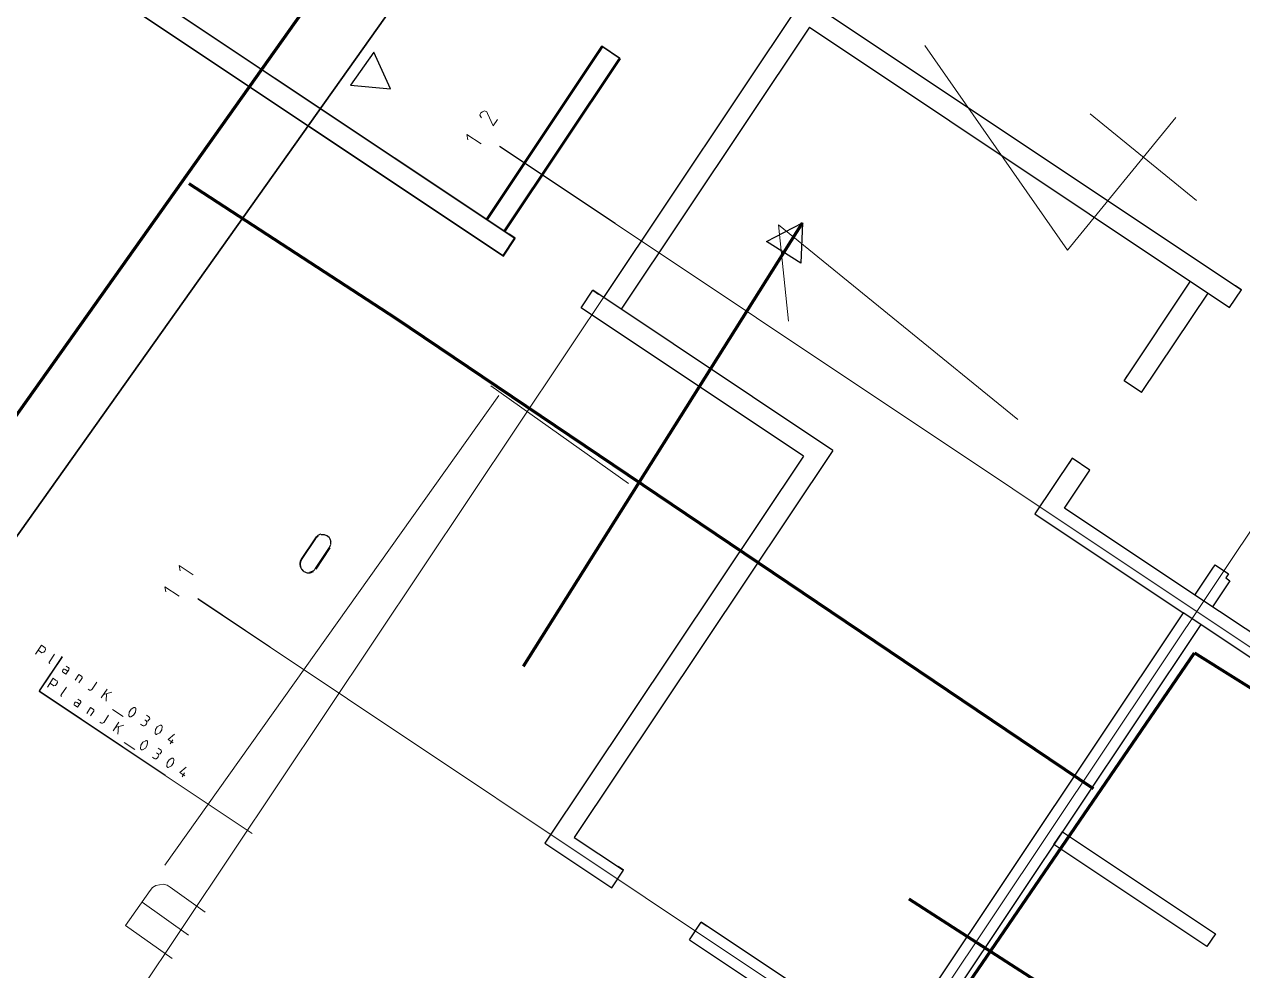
# Model space of a CAD drawing. Header units: metres. Extents: x 2680829 to 2680940, y 1252358 to 1252483.
# Drawn here: x 2680903.6 to 2680917.95, y 1252439.45 to 1252450.6 of the extents above; entities that cross this region are included whole.
import ezdxf

# ---------------------------------------------------------------- set-up
doc = ezdxf.new("R2010")
doc.units = ezdxf.units.M
doc.layers.add('bemassung', color=7, linetype='Continuous', lineweight=13)
doc.layers.add('etappierung', color=7, linetype='Continuous')
doc.layers.add('geometrie', color=7, linetype='Continuous')

msp = doc.modelspace()

# ---------------------------------------------------------------- linework, layer by layer
at = {"layer": 'bemassung'}
for p, q in [((2680914.208, 1252450.355), (2680915.889, 1252447.941)), ((2680908.964, 1252449.534), (2680908.973, 1252449.561)), ((2680908.975, 1252449.512), (2680908.964, 1252449.534)), ((2680908.973, 1252449.561), (2680908.995, 1252449.572)), ((2680908.981, 1252449.5), (2680908.975, 1252449.512)), ((2680908.995, 1252449.572), (2680909.018, 1252449.583)), ((2680909.018, 1252449.583), (2680909.044, 1252449.573)), ((2680909.044, 1252449.573), (2680909.055, 1252449.551)), ((2680909.055, 1252449.551), (2680909.121, 1252449.407)), ((2680909.121, 1252449.407), (2680909.17, 1252449.482)), ((2680915.889, 1252447.941), (2680917.165, 1252449.506)), ((2680916.156, 1252449.547), (2680917.409, 1252448.526)), ((2680908.823, 1252449.243), (2680908.81, 1252449.305)), ((2680908.81, 1252449.305), (2680908.978, 1252449.193)), ((2680912.6, 1252447.104), (2680912.484, 1252448.241)), ((2680912.484, 1252448.241), (2680915.302, 1252445.943)), ((2680905.431, 1252444.161), (2680905.419, 1252444.223)), ((2680905.419, 1252444.223), (2680905.586, 1252444.111)), ((2680905.263, 1252443.91), (2680905.251, 1252443.972)), ((2680905.251, 1252443.972), (2680905.418, 1252443.86)), ((2680903.728, 1252443.178), (2680903.797, 1252443.281)), ((2680903.787, 1252443.205), (2680903.759, 1252443.224)), ((2680903.803, 1252443.194), (2680903.787, 1252443.205)), ((2680903.797, 1252443.281), (2680903.826, 1252443.262)), ((2680903.825, 1252443.199), (2680903.803, 1252443.194)), ((2680903.835, 1252443.214), (2680903.825, 1252443.199)), ((2680903.826, 1252443.262), (2680903.841, 1252443.252)), ((2680903.846, 1252443.23), (2680903.835, 1252443.214)), ((2680903.841, 1252443.252), (2680903.846, 1252443.23)), ((2680903.952, 1252443.178), (2680903.891, 1252443.086)), ((2680903.891, 1252443.086), (2680903.888, 1252443.083)), ((2680903.888, 1252443.083), (2680903.888, 1252443.08)), ((2680903.888, 1252443.08), (2680903.888, 1252443.076)), ((2680903.888, 1252443.076), (2680903.889, 1252443.073)), ((2680903.889, 1252443.073), (2680903.891, 1252443.069)), ((2680903.891, 1252443.069), (2680903.894, 1252443.067)), ((2680904.089, 1252443.037), (2680904.112, 1252443.021)), ((2680904.112, 1252443.021), (2680904.117, 1252443.018)), ((2680904.117, 1252443.018), (2680904.12, 1252443.014)), ((2680904.12, 1252443.014), (2680904.121, 1252443.008)), ((2680903.866, 1252442.788), (2680903.935, 1252442.892)), ((2680903.935, 1252442.892), (2680903.964, 1252442.872)), ((2680903.964, 1252442.872), (2680903.98, 1252442.862)), ((2680904.043, 1252442.98), (2680904.049, 1252442.989)), ((2680904.045, 1252442.967), (2680904.043, 1252442.98)), ((2680904.055, 1252442.96), (2680904.045, 1252442.967)), ((2680904.049, 1252442.989), (2680904.055, 1252442.999)), ((2680904.055, 1252442.999), (2680904.068, 1252443.001)), ((2680904.083, 1252442.941), (2680904.055, 1252442.96)), ((2680904.068, 1252443.001), (2680904.078, 1252442.995)), ((2680904.078, 1252442.995), (2680904.106, 1252442.976)), ((2680904.118, 1252442.993), (2680904.083, 1252442.941)), ((2680904.121, 1252442.997), (2680904.118, 1252442.993)), ((2680904.121, 1252443.008), (2680904.122, 1252443.003)), ((2680904.122, 1252443.003), (2680904.121, 1252442.997)), ((2680904.192, 1252442.869), (2680904.238, 1252442.937)), ((2680904.238, 1252442.937), (2680904.267, 1252442.918)), ((2680904.272, 1252442.89), (2680904.238, 1252442.838)), ((2680904.267, 1252442.918), (2680904.271, 1252442.915)), ((2680904.271, 1252442.915), (2680904.274, 1252442.911)), ((2680904.275, 1252442.894), (2680904.272, 1252442.89)), ((2680904.274, 1252442.911), (2680904.275, 1252442.905)), ((2680904.275, 1252442.905), (2680904.276, 1252442.9)), ((2680904.276, 1252442.9), (2680904.275, 1252442.894)), ((2680903.926, 1252442.815), (2680903.897, 1252442.834)), ((2680903.941, 1252442.805), (2680903.926, 1252442.815)), ((2680903.963, 1252442.809), (2680903.941, 1252442.805)), ((2680903.973, 1252442.825), (2680903.963, 1252442.809)), ((2680903.984, 1252442.841), (2680903.973, 1252442.825)), ((2680903.98, 1252442.862), (2680903.984, 1252442.841)), ((2680904.09, 1252442.788), (2680904.029, 1252442.697)), ((2680904.347, 1252442.766), (2680904.358, 1252442.758)), ((2680904.358, 1252442.758), (2680904.364, 1252442.754)), ((2680904.364, 1252442.754), (2680904.372, 1252442.752)), ((2680904.372, 1252442.752), (2680904.379, 1252442.754)), ((2680904.379, 1252442.754), (2680904.386, 1252442.755)), ((2680904.386, 1252442.755), (2680904.392, 1252442.759)), ((2680904.392, 1252442.759), (2680904.396, 1252442.765)), ((2680904.396, 1252442.765), (2680904.45, 1252442.846)), ((2680904.501, 1252442.662), (2680904.57, 1252442.765)), ((2680904.627, 1252442.727), (2680904.528, 1252442.702)), ((2680904.027, 1252442.694), (2680904.026, 1252442.69)), ((2680904.026, 1252442.69), (2680904.027, 1252442.686)), ((2680904.029, 1252442.697), (2680904.027, 1252442.694)), ((2680904.027, 1252442.686), (2680904.027, 1252442.683)), ((2680904.027, 1252442.683), (2680904.03, 1252442.68)), ((2680904.03, 1252442.68), (2680904.033, 1252442.678)), ((2680904.181, 1252442.59), (2680904.187, 1252442.599)), ((2680904.183, 1252442.577), (2680904.181, 1252442.59)), ((2680904.187, 1252442.599), (2680904.194, 1252442.609)), ((2680904.194, 1252442.609), (2680904.206, 1252442.611)), ((2680904.206, 1252442.611), (2680904.216, 1252442.605)), ((2680904.216, 1252442.605), (2680904.244, 1252442.586)), ((2680904.256, 1252442.603), (2680904.222, 1252442.552)), ((2680904.227, 1252442.647), (2680904.25, 1252442.632)), ((2680904.25, 1252442.632), (2680904.255, 1252442.629)), ((2680904.255, 1252442.629), (2680904.258, 1252442.624)), ((2680904.259, 1252442.608), (2680904.256, 1252442.603)), ((2680904.258, 1252442.624), (2680904.259, 1252442.619)), ((2680904.259, 1252442.619), (2680904.26, 1252442.613)), ((2680904.26, 1252442.613), (2680904.259, 1252442.608)), ((2680904.559, 1252442.624), (2680904.565, 1252442.712)), ((2680904.193, 1252442.571), (2680904.183, 1252442.577)), ((2680904.222, 1252442.552), (2680904.193, 1252442.571)), ((2680904.33, 1252442.479), (2680904.376, 1252442.548)), ((2680904.376, 1252442.548), (2680904.405, 1252442.529)), ((2680904.411, 1252442.5), (2680904.376, 1252442.449)), ((2680904.405, 1252442.529), (2680904.409, 1252442.526)), ((2680904.409, 1252442.526), (2680904.413, 1252442.521)), ((2680904.414, 1252442.505), (2680904.411, 1252442.5)), ((2680904.413, 1252442.521), (2680904.414, 1252442.516)), ((2680904.414, 1252442.516), (2680904.415, 1252442.51)), ((2680904.415, 1252442.51), (2680904.414, 1252442.505)), ((2680904.535, 1252442.376), (2680904.588, 1252442.456)), ((2680904.633, 1252442.525), (2680904.759, 1252442.441)), ((2680904.83, 1252442.493), (2680904.826, 1252442.454)), ((2680904.826, 1252442.454), (2680904.826, 1252442.449)), ((2680904.826, 1252442.449), (2680904.829, 1252442.444)), ((2680904.829, 1252442.444), (2680904.833, 1252442.441)), ((2680904.852, 1252442.527), (2680904.83, 1252442.493)), ((2680904.833, 1252442.441), (2680904.838, 1252442.438)), ((2680904.849, 1252442.439), (2680904.883, 1252442.457)), ((2680904.887, 1252442.546), (2680904.852, 1252442.527)), ((2680904.883, 1252442.457), (2680904.906, 1252442.492)), ((2680904.892, 1252442.547), (2680904.887, 1252442.546)), ((2680904.898, 1252442.547), (2680904.892, 1252442.547)), ((2680904.902, 1252442.544), (2680904.898, 1252442.547)), ((2680904.907, 1252442.541), (2680904.902, 1252442.544)), ((2680904.906, 1252442.492), (2680904.91, 1252442.53)), ((2680904.909, 1252442.536), (2680904.907, 1252442.541)), ((2680904.91, 1252442.53), (2680904.909, 1252442.536)), ((2680905.034, 1252442.456), (2680905.057, 1252442.441)), ((2680905.057, 1252442.441), (2680905.069, 1252442.432)), ((2680904.485, 1252442.376), (2680904.496, 1252442.368)), ((2680904.496, 1252442.368), (2680904.503, 1252442.364)), ((2680904.503, 1252442.364), (2680904.51, 1252442.363)), ((2680904.51, 1252442.363), (2680904.517, 1252442.364)), ((2680904.517, 1252442.364), (2680904.524, 1252442.366)), ((2680904.524, 1252442.366), (2680904.531, 1252442.37)), ((2680904.531, 1252442.37), (2680904.535, 1252442.376)), ((2680904.64, 1252442.273), (2680904.708, 1252442.376)), ((2680904.766, 1252442.338), (2680904.666, 1252442.313)), ((2680904.697, 1252442.235), (2680904.704, 1252442.322)), ((2680904.838, 1252442.438), (2680904.844, 1252442.437)), ((2680904.844, 1252442.437), (2680904.849, 1252442.439)), ((2680904.988, 1252442.337), (2680904.965, 1252442.353)), ((2680904.994, 1252442.333), (2680904.988, 1252442.337)), ((2680905.001, 1252442.332), (2680904.994, 1252442.333)), ((2680905.009, 1252442.333), (2680905.001, 1252442.332)), ((2680905.016, 1252442.335), (2680905.009, 1252442.333)), ((2680905.015, 1252442.402), (2680905.026, 1252442.395)), ((2680905.022, 1252442.339), (2680905.016, 1252442.335)), ((2680905.026, 1252442.345), (2680905.022, 1252442.339)), ((2680905.039, 1252442.386), (2680905.026, 1252442.395)), ((2680905.026, 1252442.395), (2680905.032, 1252442.391)), ((2680905.034, 1252442.357), (2680905.026, 1252442.345)), ((2680905.032, 1252442.391), (2680905.036, 1252442.384)), ((2680905.038, 1252442.363), (2680905.034, 1252442.357)), ((2680905.036, 1252442.384), (2680905.038, 1252442.377)), ((2680905.038, 1252442.377), (2680905.039, 1252442.37)), ((2680905.039, 1252442.37), (2680905.038, 1252442.363)), ((2680905.056, 1252442.39), (2680905.039, 1252442.386)), ((2680905.064, 1252442.402), (2680905.056, 1252442.39)), ((2680905.073, 1252442.415), (2680905.064, 1252442.402)), ((2680905.069, 1252442.432), (2680905.073, 1252442.415)), ((2680905.162, 1252442.321), (2680905.139, 1252442.287)), ((2680905.196, 1252442.339), (2680905.162, 1252442.321)), ((2680905.201, 1252442.341), (2680905.196, 1252442.339)), ((2680905.207, 1252442.34), (2680905.201, 1252442.341)), ((2680905.211, 1252442.337), (2680905.207, 1252442.34)), ((2680905.216, 1252442.334), (2680905.211, 1252442.337)), ((2680905.215, 1252442.285), (2680905.219, 1252442.324)), ((2680905.219, 1252442.329), (2680905.216, 1252442.334)), ((2680905.219, 1252442.324), (2680905.219, 1252442.329)), ((2680905.025, 1252442.156), (2680904.991, 1252442.138)), ((2680905.03, 1252442.158), (2680905.025, 1252442.156)), ((2680905.036, 1252442.157), (2680905.03, 1252442.158)), ((2680905.041, 1252442.154), (2680905.036, 1252442.157)), ((2680905.045, 1252442.151), (2680905.041, 1252442.154)), ((2680905.139, 1252442.287), (2680905.135, 1252442.248)), ((2680905.135, 1252442.248), (2680905.135, 1252442.242)), ((2680905.135, 1252442.242), (2680905.138, 1252442.237)), ((2680905.138, 1252442.237), (2680905.143, 1252442.234)), ((2680905.143, 1252442.234), (2680905.147, 1252442.231)), ((2680905.147, 1252442.231), (2680905.153, 1252442.231)), ((2680905.153, 1252442.231), (2680905.158, 1252442.232)), ((2680905.158, 1252442.232), (2680905.192, 1252442.251)), ((2680905.192, 1252442.251), (2680905.215, 1252442.285)), ((2680905.366, 1252442.234), (2680905.29, 1252442.169)), ((2680905.29, 1252442.169), (2680905.347, 1252442.131)), ((2680905.345, 1252442.165), (2680905.314, 1252442.12)), ((2680904.771, 1252442.135), (2680904.897, 1252442.051)), ((2680904.968, 1252442.104), (2680904.964, 1252442.065)), ((2680904.964, 1252442.065), (2680904.964, 1252442.059)), ((2680904.964, 1252442.059), (2680904.967, 1252442.054)), ((2680904.967, 1252442.054), (2680904.972, 1252442.051)), ((2680904.991, 1252442.138), (2680904.968, 1252442.104)), ((2680904.972, 1252442.051), (2680904.976, 1252442.048)), ((2680904.976, 1252442.048), (2680904.982, 1252442.048)), ((2680904.982, 1252442.048), (2680904.987, 1252442.049)), ((2680904.987, 1252442.049), (2680905.021, 1252442.068)), ((2680905.021, 1252442.068), (2680905.044, 1252442.102)), ((2680905.044, 1252442.102), (2680905.048, 1252442.141)), ((2680905.048, 1252442.146), (2680905.045, 1252442.151)), ((2680905.048, 1252442.141), (2680905.048, 1252442.146)), ((2680905.153, 1252442.013), (2680905.165, 1252442.006)), ((2680905.172, 1252442.067), (2680905.195, 1252442.051)), ((2680905.203, 1252442.013), (2680905.194, 1252442)), ((2680905.195, 1252442.051), (2680905.208, 1252442.043)), ((2680905.211, 1252442.026), (2680905.203, 1252442.013)), ((2680905.208, 1252442.043), (2680905.211, 1252442.026)), ((2680905.126, 1252441.948), (2680905.104, 1252441.964)), ((2680905.133, 1252441.944), (2680905.126, 1252441.948)), ((2680905.14, 1252441.943), (2680905.133, 1252441.944)), ((2680905.147, 1252441.944), (2680905.14, 1252441.943)), ((2680905.154, 1252441.946), (2680905.147, 1252441.944)), ((2680905.161, 1252441.95), (2680905.154, 1252441.946)), ((2680905.165, 1252441.956), (2680905.161, 1252441.95)), ((2680905.177, 1252441.997), (2680905.165, 1252442.006)), ((2680905.165, 1252442.006), (2680905.171, 1252442.001)), ((2680905.172, 1252441.967), (2680905.165, 1252441.956)), ((2680905.171, 1252442.001), (2680905.175, 1252441.995)), ((2680905.176, 1252441.973), (2680905.172, 1252441.967)), ((2680905.175, 1252441.995), (2680905.176, 1252441.988)), ((2680905.176, 1252441.988), (2680905.178, 1252441.981)), ((2680905.178, 1252441.981), (2680905.176, 1252441.973)), ((2680905.194, 1252442), (2680905.177, 1252441.997)), ((2680905.277, 1252441.897), (2680905.273, 1252441.858)), ((2680905.3, 1252441.932), (2680905.277, 1252441.897)), ((2680905.335, 1252441.95), (2680905.3, 1252441.932)), ((2680905.331, 1252441.862), (2680905.354, 1252441.896)), ((2680905.34, 1252441.952), (2680905.335, 1252441.95)), ((2680905.345, 1252441.951), (2680905.34, 1252441.952)), ((2680905.35, 1252441.948), (2680905.345, 1252441.951)), ((2680905.354, 1252441.945), (2680905.35, 1252441.948)), ((2680905.357, 1252441.94), (2680905.354, 1252441.945)), ((2680905.354, 1252441.896), (2680905.357, 1252441.935)), ((2680905.357, 1252441.935), (2680905.357, 1252441.94)), ((2680905.273, 1252441.858), (2680905.274, 1252441.853)), ((2680905.274, 1252441.853), (2680905.277, 1252441.848)), ((2680905.277, 1252441.848), (2680905.281, 1252441.845)), ((2680905.281, 1252441.845), (2680905.286, 1252441.842)), ((2680905.286, 1252441.842), (2680905.291, 1252441.841)), ((2680905.291, 1252441.841), (2680905.296, 1252441.843)), ((2680905.296, 1252441.843), (2680905.331, 1252441.862)), ((2680905.504, 1252441.845), (2680905.428, 1252441.78)), ((2680905.428, 1252441.78), (2680905.485, 1252441.742)), ((2680905.483, 1252441.776), (2680905.453, 1252441.731)), ((2680905.105, 1252440.425), (2680905.144, 1252440.45)), ((2680905.144, 1252440.45), (2680905.188, 1252440.457)), ((2680905.188, 1252440.457), (2680905.232, 1252440.465)), ((2680905.232, 1252440.465), (2680905.277, 1252440.455)), ((2680905.277, 1252440.455), (2680905.314, 1252440.429)), ((2680904.787, 1252439.977), (2680905.079, 1252440.389)), ((2680905.079, 1252440.389), (2680905.105, 1252440.425)), ((2680905.314, 1252440.429), (2680905.726, 1252440.136)), ((2680905.531, 1252439.862), (2680904.982, 1252440.252)), ((2680905.336, 1252439.587), (2680904.787, 1252439.977))]:
    msp.add_line(p, q, dxfattribs=at)
at = {"layer": 'bemassung', "color": 1, "lineweight": 18}
for p, q in [((2680910.714, 1252445.188), (2680909.094, 1252446.339)), ((2680909.189, 1252446.228), (2680905.252, 1252440.687))]:
    msp.add_line(p, q, dxfattribs=at)
at = {"layer": 'etappierung', "color": 5, "lineweight": 9}
for p, q in [((2680915.941, 1252455.656), (2680861.972, 1252374.793)), ((2680922.488, 1252451.286), (2680868.519, 1252370.423)), ((2680909.208, 1252449.158), (2680909.196, 1252449.166)), ((2680909.196, 1252449.166), (2680910.559, 1252448.257)), ((2680909.214, 1252449.15), (2680909.202, 1252449.158)), ((2680909.202, 1252449.158), (2680933.503, 1252432.94)), ((2680905.651, 1252443.824), (2680905.638, 1252443.832)), ((2680905.638, 1252443.832), (2680906.488, 1252443.265)), ((2680905.654, 1252443.817), (2680905.642, 1252443.825)), ((2680905.642, 1252443.825), (2680929.943, 1252427.606))]:
    msp.add_line(p, q, dxfattribs=at)
at = {"layer": 'etappierung', "color": 5, "lineweight": 120}
for p, q in [((2680910.041, 1252455.224), (2680902.786, 1252444.988)), ((2680907.968, 1252447.14), (2680905.539, 1252448.721)), ((2680916.194, 1252441.59), (2680907.968, 1252447.14)), ((2680914.215, 1252438.555), (2680917.386, 1252443.193)), ((2680917.386, 1252443.193), (2680919.297, 1252441.989))]:
    msp.add_line(p, q, dxfattribs=at)
at = {"layer": 'etappierung', "color": 5, "lineweight": 35}
msp.add_line((2680910.716, 1252454.741), (2680903.462, 1252444.505), dxfattribs=at)
at = {"layer": 'etappierung'}
for p, q in [((2680907.715, 1252450.275), (2680907.438, 1252449.887)), ((2680907.912, 1252449.841), (2680907.715, 1252450.275)), ((2680907.438, 1252449.887), (2680907.912, 1252449.841)), ((2680912.343, 1252448.041), (2680912.764, 1252448.263)), ((2680912.764, 1252448.263), (2680912.746, 1252447.787)), ((2680912.746, 1252447.787), (2680912.343, 1252448.041))]:
    msp.add_line(p, q, dxfattribs=at)
at = {"layer": 'etappierung', "color": 5, "lineweight": 211}
for p, q in [((2680909.479, 1252443.035), (2680912.764, 1252448.263)), ((2680914.021, 1252440.292), (2680916.645, 1252438.604))]:
    msp.add_line(p, q, dxfattribs=at)
at = {"layer": 'etappierung', "color": 5, "lineweight": 0}
for p, q in [((2680903.768, 1252442.743), (2680904.041, 1252443.151)), ((2680903.771, 1252442.737), (2680904.044, 1252443.146)), ((2680904.041, 1252443.151), (2680904.033, 1252443.14)), ((2680904.044, 1252443.146), (2680904.036, 1252443.134)), ((2680903.768, 1252442.743), (2680905.254, 1252441.752)), ((2680906.28, 1252441.063), (2680903.771, 1252442.737))]:
    msp.add_line(p, q, dxfattribs=at)
at = {"layer": 'geometrie', "color": 7}
for p, q in [((2680899.968, 1252454.359), (2680909.376, 1252448.085)), ((2680899.809, 1252454.164), (2680909.237, 1252447.877)), ((2680914.721, 1252453.826), (2680910.42, 1252447.383)), ((2680901.319, 1252453.458), (2680909.381, 1252448.077)), ((2680901.18, 1252453.251), (2680909.243, 1252447.869)), ((2680912.986, 1252450.778), (2680917.938, 1252447.474)), ((2680912.848, 1252450.57), (2680910.628, 1252447.245)), ((2680912.848, 1252450.57), (2680917.799, 1252447.265)), ((2680909.043, 1252448.307), (2680910.402, 1252450.345)), ((2680910.402, 1252450.345), (2680910.357, 1252450.278)), ((2680910.61, 1252450.206), (2680910.402, 1252450.345)), ((2680910.408, 1252450.336), (2680909.049, 1252448.299)), ((2680909.251, 1252448.168), (2680910.61, 1252450.206)), ((2680910.616, 1252450.197), (2680909.256, 1252448.16)), ((2680910.408, 1252450.336), (2680910.364, 1252450.27)), ((2680910.616, 1252450.197), (2680910.408, 1252450.336)), ((2680909.237, 1252447.877), (2680909.376, 1252448.085)), ((2680909.243, 1252447.869), (2680909.381, 1252448.077)), ((2680909.376, 1252448.085), (2680909.31, 1252448.13)), ((2680909.381, 1252448.077), (2680909.315, 1252448.121)), ((2680910.157, 1252447.259), (2680910.296, 1252447.467)), ((2680913.122, 1252445.58), (2680910.296, 1252447.467)), ((2680910.296, 1252447.467), (2680910.362, 1252447.422)), ((2680916.555, 1252446.401), (2680917.337, 1252447.574)), ((2680917.799, 1252447.265), (2680917.938, 1252447.474)), ((2680917.938, 1252447.474), (2680917.871, 1252447.518)), ((2680916.762, 1252446.263), (2680917.545, 1252447.435)), ((2680912.776, 1252445.511), (2680910.157, 1252447.259)), ((2680916.555, 1252446.401), (2680916.599, 1252446.468)), ((2680916.762, 1252446.263), (2680916.555, 1252446.401)), ((2680912.776, 1252445.511), (2680909.73, 1252440.947)), ((2680913.122, 1252445.58), (2680910.076, 1252441.016)), ((2680915.944, 1252445.487), (2680915.506, 1252444.83)), ((2680915.944, 1252445.487), (2680915.9, 1252445.421)), ((2680916.152, 1252445.348), (2680915.944, 1252445.487)), ((2680915.853, 1252444.9), (2680916.152, 1252445.348)), ((2680917.391, 1252443.873), (2680915.853, 1252444.9)), ((2680915.506, 1252444.83), (2680917.252, 1252443.665)), ((2680907.025, 1252444.547), (2680906.859, 1252444.298)), ((2680906.863, 1252444.291), (2680907.029, 1252444.54)), ((2680907.025, 1252444.186), (2680907.191, 1252444.436)), ((2680907.195, 1252444.429), (2680907.029, 1252444.18)), ((2680917.391, 1252443.873), (2680917.596, 1252444.18)), ((2680917.596, 1252444.18), (2680917.629, 1252444.231)), ((2680917.629, 1252444.231), (2680917.787, 1252444.125)), ((2680917.804, 1252444.042), (2680917.599, 1252443.735)), ((2680917.787, 1252444.125), (2680917.754, 1252444.075)), ((2680917.754, 1252444.075), (2680917.804, 1252444.042)), ((2680917.599, 1252443.735), (2680917.391, 1252443.873)), ((2680919.813, 1252442.257), (2680917.391, 1252443.873)), ((2680917.252, 1252443.665), (2680913.817, 1252438.519)), ((2680919.674, 1252442.048), (2680917.252, 1252443.665)), ((2680917.46, 1252443.526), (2680914.025, 1252438.38)), ((2680910.076, 1252441.016), (2680910.658, 1252440.628)), ((2680915.728, 1252440.932), (2680915.829, 1252441.082)), ((2680915.829, 1252441.082), (2680917.633, 1252439.878)), ((2680909.73, 1252440.947), (2680910.52, 1252440.42)), ((2680917.532, 1252439.728), (2680915.728, 1252440.932)), ((2680910.52, 1252440.42), (2680910.658, 1252440.628)), ((2680910.658, 1252440.628), (2680910.592, 1252440.672)), ((2680911.434, 1252439.81), (2680911.573, 1252440.017)), ((2680914.025, 1252438.38), (2680911.573, 1252440.017)), ((2680911.573, 1252440.017), (2680911.639, 1252439.973)), ((2680917.633, 1252439.878), (2680917.532, 1252439.728)), ((2680917.616, 1252439.889), (2680917.633, 1252439.878)), ((2680911.434, 1252439.81), (2680913.887, 1252438.173))]:
    msp.add_line(p, q, dxfattribs=at)
for centre, radius, start, end in [((2680907.107, 1252444.493), 0.0975, 123.6248, 146.3463), ((2680907.107, 1252444.493), 0.0975, 123.6248, 146.3463), ((2680907.109, 1252444.487), 0.0964, 123.415, 146.7331), ((2680907.109, 1252444.487), 0.0964, 123.415, 146.7331), ((2680907.107, 1252444.495), 0.0966, 101.015, 124.4463), ((2680907.107, 1252444.495), 0.0966, 101.015, 124.4463), ((2680907.112, 1252444.486), 0.0982, 78.5903, 101.4675), ((2680907.112, 1252444.486), 0.0982, 78.5903, 101.4675), ((2680907.113, 1252444.484), 0.1, 56.7067, 79.2607), ((2680907.113, 1252444.484), 0.1, 56.7067, 79.2607), ((2680907.116, 1252444.5), 0.0888, 31.7458, 57.1334), ((2680907.116, 1252444.5), 0.0888, 31.7458, 57.1334), ((2680907.112, 1252444.485), 0.0996, 33.2578, 55.8522), ((2680907.112, 1252444.485), 0.0996, 33.2578, 55.8522), ((2680907.106, 1252444.492), 0.102, 326.4677, 348.5371), ((2680907.106, 1252444.492), 0.102, 326.4677, 348.5371), ((2680907.113, 1252444.484), 0.0992, 11.2562, 33.924), ((2680907.113, 1252444.484), 0.0992, 11.2562, 33.924), ((2680907.103, 1252444.492), 0.105, 349.2149, 10.7023), ((2680907.103, 1252444.492), 0.105, 349.2149, 10.7023), ((2680906.948, 1252444.242), 0.106, 169.3369, 190.5803), ((2680906.948, 1252444.242), 0.106, 169.3369, 190.5803), ((2680906.944, 1252444.241), 0.102, 146.4677, 168.5371), ((2680906.944, 1252444.241), 0.102, 146.4677, 168.5371), ((2680906.961, 1252444.249), 0.12, 192.7865, 211.6326), ((2680906.961, 1252444.249), 0.12, 192.7865, 211.6326), ((2680906.946, 1252444.235), 0.0998, 168.7794, 191.3372), ((2680906.946, 1252444.235), 0.0998, 168.7794, 191.3372), ((2680906.942, 1252444.236), 0.0964, 145.827, 169.1451), ((2680906.942, 1252444.236), 0.0964, 145.827, 169.1451), ((2680906.944, 1252444.234), 0.0982, 191.0926, 213.9699), ((2680906.944, 1252444.234), 0.0982, 191.0926, 213.9699), ((2680906.942, 1252444.243), 0.101, 214.3394, 236.6477), ((2680906.942, 1252444.243), 0.101, 214.3394, 236.6477), ((2680906.946, 1252444.235), 0.1, 213.2995, 235.8535), ((2680906.946, 1252444.235), 0.1, 213.2995, 235.8535), ((2680906.945, 1252444.239), 0.0962, 303.4659, 326.5052), ((2680906.945, 1252444.239), 0.0962, 303.4659, 326.5052), ((2680906.945, 1252444.235), 0.0996, 236.7079, 259.3024), ((2680906.945, 1252444.235), 0.0996, 236.7079, 259.3024), ((2680906.946, 1252444.234), 0.0992, 258.6361, 281.3039), ((2680906.946, 1252444.234), 0.0992, 258.6361, 281.3039), ((2680906.943, 1252444.239), 0.0966, 281.015, 304.4463), ((2680906.943, 1252444.239), 0.0966, 281.015, 304.4463), ((2680906.945, 1252444.236), 0.101, 281.4306, 303.7492), ((2680906.945, 1252444.236), 0.101, 281.4306, 303.7492)]:
    msp.add_arc(centre, radius, start, end, dxfattribs=at)

doc.saveas('drawing.dxf')
